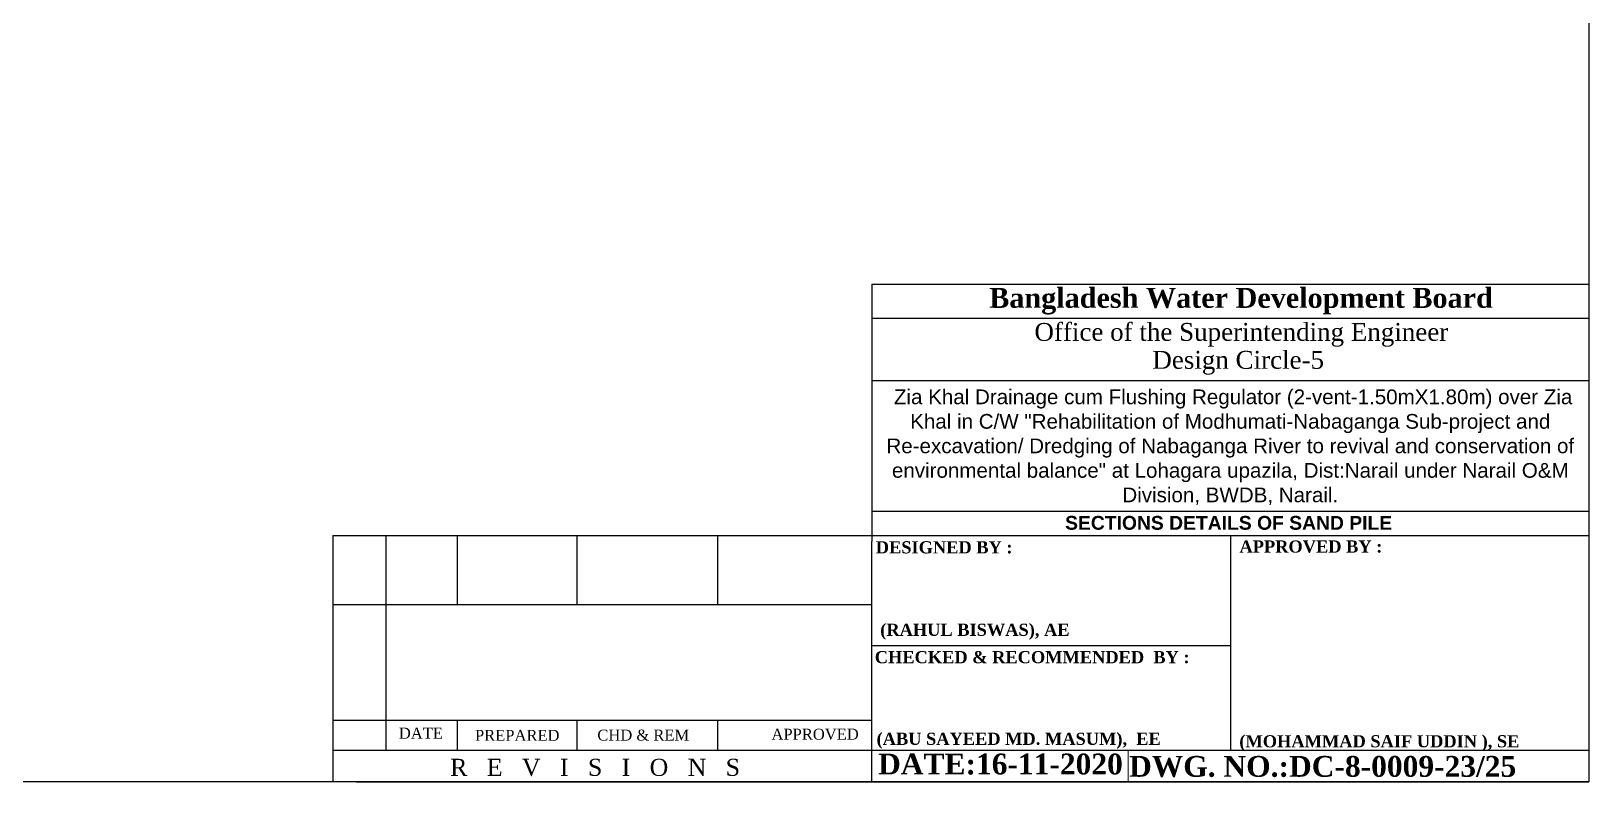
# Model space of a CAD drawing. Extents: x -358915 to 1258323, y -1667244 to -305611.
# Drawn here: x 1045745 to 1078436, y -1518494 to -1502733 of the extents above; entities that cross this region are included whole.
import ezdxf

# ---------------------------------------------------------------- set-up
doc = ezdxf.new("R2010")
doc.units = 0
doc.header["$LTSCALE"] = 300
doc.header["$MEASUREMENT"] = 0
doc.layers.add('Left Bank Profile', color=7, linetype='CONTINUOUS', lineweight=25)
doc.layers.add('LINE', color=7, linetype='CONTINUOUS')

msp = doc.modelspace()

# ---------------------------------------------------------------- linework, layer by layer
at = {"layer": 'Left Bank Profile'}
msp.add_lwpolyline([(1052571.5, -1518494.1), (1078435.6, -1518494.1)], dxfattribs=at)
msp.add_lwpolyline([(1052571.5, -1518494.1), (1078435.6, -1518494.1)], dxfattribs=at)
at = {"layer": 'LINE'}
for p, q in [((1063390.3, -1508048.6), (1078435.6, -1508048.6)), ((1063390.3, -1508048.6), (1063390.3, -1513445)), ((1063390.3, -1508761.9), (1078435.6, -1508761.9)), ((1063390.3, -1510064.8), (1078435.6, -1510064.8)), ((1063390.3, -1512808.7), (1078435.6, -1512808.7)), ((1052078.6, -1513325.4), (1063068.5, -1513325.4)), ((1052078.6, -1513325.4), (1052078.6, -1518494.1)), ((1052860.8, -1513325.4), (1063390.3, -1513325.4)), ((1053188.6, -1513325.4), (1053188.6, -1517826.4)), ((1053188.6, -1513325.4), (1053188.6, -1517826.4)), ((1053188.6, -1513325.4), (1053188.6, -1517826.4)), ((1053188.6, -1513325.4), (1053188.6, -1517826.4)), ((1054684.7, -1513325.4), (1054684.7, -1514769)), ((1057205.4, -1514769), (1057205.4, -1513325.3)), ((1060153.1, -1514769), (1060153.1, -1513325.4)), ((1063390.3, -1513325.4), (1078435.6, -1513325.4)), ((1063390.3, -1518494.1), (1063390.3, -1513445)), ((1070912.9, -1513325.4), (1070912.9, -1517826.4)), ((1052078.6, -1514769), (1063068.5, -1514769)), ((1052860.8, -1514769), (1063390.3, -1514769)), ((1063390.3, -1515629.9), (1070912.9, -1515629.9)), ((1052078.6, -1517198.8), (1063068.5, -1517198.8)), ((1052860.8, -1517198.8), (1063390.3, -1517198.8)), ((1052860.8, -1517198.8), (1063068.5, -1517198.8)), ((1052860.8, -1517198.8), (1063068.5, -1517198.8)), ((1054684.7, -1517198.8), (1054684.7, -1517826.4)), ((1057205.4, -1517826.4), (1057205.4, -1517198.8)), ((1060153.1, -1517826.4), (1060153.1, -1517198.8)), ((1052078.6, -1517826.4), (1063068.5, -1517826.4)), ((1052860.8, -1517826.4), (1063390.3, -1517826.4)), ((1052860.8, -1517826.4), (1063068.5, -1517826.4)), ((1052860.8, -1517826.4), (1063068.5, -1517826.4)), ((1063390.3, -1517826.4), (1078435.6, -1517826.4)), ((1066213.2, -1517826.4), (1078435.6, -1517826.4)), ((1066213.2, -1517826.4), (1078435.6, -1517826.4)), ((1066213.2, -1517826.4), (1078435.6, -1517826.4))]:
    msp.add_line(p, q, dxfattribs=at)
at = {"layer": 'LINE', "color": 7, "lineweight": 9}
for p, q in [((1068767.6, -1517826.4), (1068767.6, -1518494.1)), ((1063890.9, -1518494.1), (1052078.6, -1518494.1)), ((1078435.6, -1518494.1), (1063890.9, -1518494.1)), ((1075331.8, -1518494.1), (1076348.9, -1518494.1))]:
    msp.add_line(p, q, dxfattribs=at)
at = {"layer": 'LINE'}
msp.add_lwpolyline([(1078435.6, -1518494.1), (1020634.8, -1518494.1), (1020634.8, -1477620.6), (1078435.6, -1477620.6)], close=True, dxfattribs=at)

# ---------------------------------------------------------------- texts
at = {"layer": 'LINE', "color": 7, "lineweight": 9}
for s, insert, char_height, width, attachment_point in [('{\\fTimes New Roman|b1|i0|c0|p18;Bangladesh Water Development Board}', (1065851, -1508123), 419.158, 15056.037, 1), ('{\\fTimes New Roman|b0|i0|c0|p18;Office of the Superintending Engineer}', (1066801, -1508860), 375.107, 13473.708, 1), ('{\\fTimes New Roman|b0|i0|c0|p18;Design Circle-5}', (1069275.4, -1509446.6), 375.107, 13473.708, 1), ('\\A1;{\\fArial|b0|i0|c0|p34; Zia Khal Drainage cum Flushing Regulator (2-vent-1.50mX1.80m) over Zia Khal in\\A0;\\C256; C/W "Rehabilitatio\\A1;\\C7;n of Modhumati-Nabaganga Sub-project and Re-excavation/ Dredging of\\C256; Nabaganga River to revival and conservation of environmental balance" at Lohagara upazila, Dist:Narail under Narail O&M Division, BWDB, Narail.}', (1070910.5, -1512681.3), 308.75, 14880.53, 8), ('{\\fArial|b1|i0|c0|p34;\\C0;SECTIONS DETAILS OF SAND PILE}', (1070876.2, -1513205.3), 289.957, 14657.196, 8)]:
    msp.add_mtext(s, dxfattribs=dict(at, insert=insert, char_height=char_height, width=width, attachment_point=attachment_point))
at = {"layer": 'LINE', "color": 7, "lineweight": 9, "attachment_point": 1}
for s, insert, char_height in [('{\\fTimes New Roman|b1|i0|c0|p18;DESIGNED BY :}', (1063471, -1513442.2), 255.175), ('{\\fTimes New Roman|b1|i0|c0|p18;APPROVED BY :}', (1071103.6, -1513425.7), 255.175), ('{\\fTimes New Roman|b1|i0|c0|p18;\\C0;(RAHUL BISWAS), AE}', (1063564.6, -1515173.5), 255.175), ('{\\fTimes New Roman|b1|i0|c0|p18;CHECKED & RECOMMENDED  BY :}', (1063450, -1515748.3), 255.175), ('{\\fTimes New Roman|b0|i0|c0|p18;DATE }', (1053462.8, -1517357.3), 229.657), ('{\\fTimes New Roman|b0|i0|c0|p18;PREPARED\\fTimes New Roman|b1|i0|c0|p18; }', (1055059.8, -1517402.5), 229.657), ('{\\fTimes New Roman|b0|i0|c0|p18;CHD & REM }', (1057627.8, -1517397.6), 229.657), ('{\\fTimes New Roman|b0|i0|c0|p18;APPROVED}', (1061282.3, -1517377.9), 229.657), ('{\\fTimes New Roman|b1|i0|c0|p18;\\C0;(ABU SAYEED MD. MASUM),  EE }', (1063487.8, -1517462.5), 255.175), ('{\\fTimes New Roman|b1|i0|c0|p18;\\C0;(MOHAMMAD SAIF UDDIN ), SE}', (1071100.5, -1517514), 255.175), ('{\\fTimes New Roman|b0|i0|c0|p18;R   E   V   I   S   I   O   N   S}', (1054539.8, -1518009.8), 358.839), ('{\\fTimes New Roman|b1|i0|c0|p18;DATE:16-11-2020}', (1063519.6, -1517900.9), 437.223), ('{\\fTimes New Roman|b0|i0|c0|p18; \\fTimes New Roman|b1|i0|c0|p18;DWG. NO.:DC-8-0009-23/25}', (1068621.4, -1517950.5), 437.223)]:
    msp.add_mtext(s, dxfattribs=dict(at, insert=insert, char_height=char_height))

doc.saveas('drawing.dxf')
